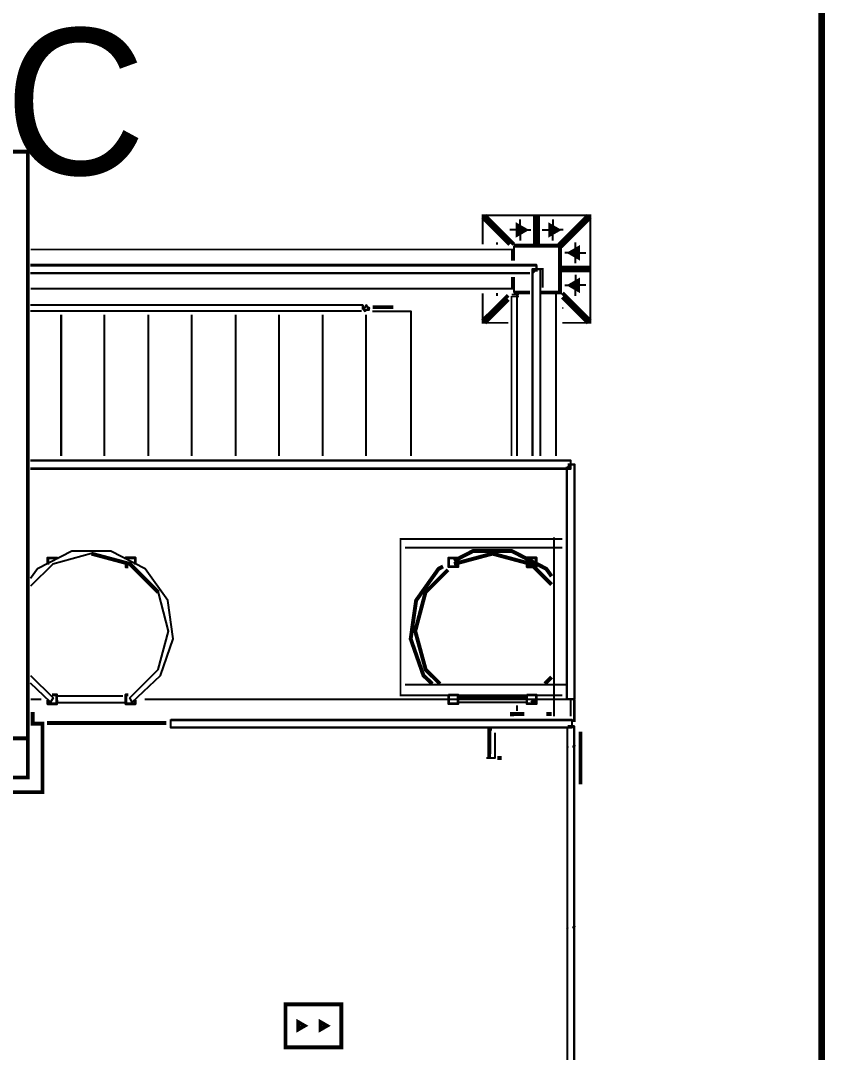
# Model space of a CAD drawing. Extents: x -57244 to 324435, y 15553 to 159369.
# Drawn here: x 187346 to 191445, y 70196 to 75472 of the extents above; entities that cross this region are included whole.
import ezdxf

# ---------------------------------------------------------------- set-up
doc = ezdxf.new("R2010")
doc.units = 0
doc.header["$LTSCALE"] = 2000
doc.header["$MEASUREMENT"] = 0
doc.linetypes.add('DASHDOT', pattern=[1, 0.5, -0.25, 0, -0.25])
doc.layers.add('AREE PDL', color=7, linetype='CONTINUOUS', lineweight=100)
doc.layers.add('BASE', color=253, linetype='CONTINUOUS')
doc.styles.add('TXT', font='TXT', dxfattribs={"height": 0.2})

msp = doc.modelspace()

# ---------------------------------------------------------------- linework, layer by layer
at = {"layer": 'AREE PDL'}
msp.add_line((191439.6440535411, 75561), (191439.6440535411, 59684.64121125174), dxfattribs=at)
at = {"layer": 'BASE', "linetype": 'DASHDOT'}
for p, q in [((189900.1840535419, 74401.95371720009, 140), (189900.1840535419, 74455.37371720036, 140)), ((190066.1840535394, 74455.37371720036, 140), (190066.1840535394, 74401.95371720009, 140)), ((189900.1840535419, 74401.95371720009, 140), (189846.7640535425, 74401.95371720009, 140)), ((189900.1840535419, 74401.95371720009, 140), (189900.1840535419, 74348.53371720028, 140)), ((189900.1840535419, 74401.95371720009, 140), (189953.6040535414, 74401.95371720009, 140)), ((190012.7640535399, 74401.95371720009, 140), (190066.1840535394, 74401.95371720009, 140)), ((190066.1840535394, 74348.53371720028, 140), (190066.1840535394, 74401.95371720009, 140)), ((190119.6040535388, 74401.95371720009, 140), (190066.1840535394, 74401.95371720009, 140)), ((189783.1840535436, 74328.35371720046, 140), (189783.1840535436, 74338.37371720013, 140)), ((190182.3840535405, 74284.95371720032, 140), (190182.3840535405, 74338.37371720013, 140)), ((190182.3840535405, 74284.95371720032, 140), (190128.964053541, 74284.95371720032, 140)), ((190182.3840535405, 74231.53371720016, 140), (190182.3840535405, 74284.95371720032, 140)), ((190182.3840535405, 74284.95371720032, 140), (190235.80405354, 74284.95371720032, 140)), ((190182.3840535405, 74172.37371720013, 140), (190182.3840535405, 74118.95371720032, 140)), ((189783.1840535436, 74065.53371720016, 140), (189783.1840535436, 74078.65371720016, 140)), ((190128.964053541, 74118.95371720032, 140), (190182.3840535405, 74118.95371720032, 140)), ((190182.3840535405, 74065.53371720016, 140), (190182.3840535405, 74118.95371720032, 140)), ((190235.80405354, 74118.95371720032, 140), (190182.3840535405, 74118.95371720032, 140)), ((190119.6040535388, 74001.95371720009, 140), (190116.1440535433, 74001.95371720009, 140))]:
    msp.add_line(p, q, dxfattribs=at)
at = {"layer": 'BASE', "linetype": 'Continuous'}
for p, q in [((187397.2840535439, 74183.37371720024, 30650), (189949.6840535415, 74183.37371720024, 30650)), ((189983.2240535397, 74201.97371720034, 30671.22), (189962.0240535397, 74180.77371720038, 30650.02)), ((189980.6240535384, 74201.97371720034, 30668.62), (189962.0240535397, 74183.37371720024, 30650.02)), ((189964.624053541, 74183.37371720024, 30650.02), (189983.2240535397, 74201.97371720034, 30668.62)), ((189983.2240535397, 74199.37371720024, 30668.62), (189964.624053541, 74180.77371720038, 30650.02)), ((187397.2840535439, 74180.77371720038, 30650), (189949.6840535415, 74180.77371720038, 30650)), ((189096.1040535402, 74016.57371720043, 30523), (187397.2840535439, 74016.57371720043, 28971.34)), ((189089.6440535419, 73987.39371720015, 30517.1), (187397.2840535439, 73987.39371720015, 28971.34)), ((187553.004053542, 73967.69371720019, 28124.96), (187553.004053542, 73246.35371720046, 28124.96)), ((187553.004053542, 73246.35371720046, 28114.96), (187553.004053542, 73967.69371720019, 28114.96)), ((187775.8840535403, 73246.35371720046, 28318.52), (187775.8840535403, 73967.69371720019, 28318.52)), ((187775.8840535403, 73246.35371720046, 28328.52), (187775.8840535403, 73967.69371720019, 28328.52)), ((187998.7440535434, 73967.69371720019, 28532.08), (187998.7440535434, 73246.35371720046, 28532.08)), ((188221.6040535407, 73246.35371720046, 28725.66), (188221.6040535407, 73967.69371720019, 28725.66)), ((188221.6040535407, 73246.35371720046, 28735.66), (188221.6040535407, 73967.69371720019, 28735.66)), ((188444.4640535438, 73967.69371720019, 28939.22), (188444.4640535438, 73246.35371720046, 28939.22)), ((188667.3440535421, 73246.35371720046, 29142.78), (188667.3440535421, 73967.69371720019, 29142.78)), ((188890.2040535394, 73967.69371720019, 29346.36), (188890.2040535394, 73246.35371720046, 29346.36)), ((189113.0840535435, 73246.35371720046, 29549.92), (189113.0840535435, 73967.69371720019, 29549.92)), ((190137.0040535388, 73183.35371720034, 55040), (190155.5840535423, 73201.95371720009, 55058.60000000001)), ((190137.0040535388, 73180.75371720013, 55040), (190158.2040535387, 73201.95371720009, 55061.2)), ((190158.2040535387, 73201.95371720009, 55058.60000000001), (190143.8840535396, 73187.63371720025, 55044.3)), ((190158.2040535387, 73199.35371720034, 55058.60000000001), (190143.8840535396, 73185.03371720051, 55044.3)), ((187536.0040535436, 72018.81371720019, 60689.98), (187868.9240535415, 72018.81371720019, 60689.98)), ((187533.1840535436, 71997.91371720028, 60702.06), (187533.1840535436, 71993.5337172004, 60704.58)), ((187883.1840535436, 71993.5337172004, 60704.58), (187883.1840535436, 71997.91371720028, 60702.06)), ((189583.1840535436, 72010.45371720043, 53808.36), (189933.1840535436, 72010.45371720043, 53808.36)), ((189933.1840535436, 72001.95371720009, 53816.86), (189583.1840535436, 72001.95371720009, 53816.86)), ((189583.1840535436, 71997.91371720028, 53812.06), (189583.1840535436, 71993.5337172004, 53814.58)), ((189933.1840535436, 71997.91371720028, 53812.06), (189933.1840535436, 71993.5337172004, 53814.58)), ((190176.8040535432, 71886.93371720018, 37149.98), (190176.8040535432, 71997.91371720028, 37149.98)), ((190179.4040535387, 71886.93371720018, 37149.98), (190179.4040535387, 71997.91371720028, 37149.98)), ((190146.0840535393, 71858.35371720034, 61940.06), (190149.6440535396, 71864.59371720022, 61946.28)), ((190146.1040535402, 71855.75371720013, 61940.06), (190151.12405354, 71864.55371720018, 61948.84)), ((190151.144053541, 71864.59371720022, 61946.26), (190147.5840535407, 71858.35371720034, 61940.06)), ((190147.6040535416, 71855.75371720013, 61940.06), (190152.6240535414, 71864.55371720018, 61948.84)), ((190164.0640535435, 71864.11371720035, 61948.34), (190163.8040535428, 71864.55371720018, 61948.78)), ((190139.8440535398, 71859.19371720019, 61929.22), (190139.8440535398, 68002.87371720013, 61889.66)), ((190142.0840535414, 68002.87371720013, 61890.96000000001), (190142.0840535414, 71859.19371720019, 61930.52))]:
    msp.add_line(p, q, dxfattribs=at)
at = {"layer": 'BASE', "linetype": 'Continuous', "const_width": 10}
msp.add_lwpolyline([(191439.6440535411, 88057.8137172003), (191439.6440535411, 30927.91371720028)], dxfattribs=at)
msp.add_lwpolyline([(191439.6440535411, 88057.8137172003), (191439.6440535411, 30927.91371720028)], dxfattribs=at)
at = {"layer": 'BASE', "linetype": 'Continuous'}
for points, const_width, elevation in [([(187383.1840535411, 71803.71371720033), (187383.1840535411, 74801.95371720032), (187183.1840535411, 74801.95371720032), (187183.1840535411, 71803.71371720033)], 20, 63859.98), ([(187383.1840535411, 71803.71371720033), (187383.1840535411, 74801.95371720032), (187183.1840535411, 74801.95371720032), (187183.1840535411, 71803.71371720033)], 20, 63859.98), ([(187383.1840535411, 71803.71371720033), (187383.1840535411, 74801.95371720032), (187183.1840535411, 74801.95371720032)], 20, 63659.98), ([(189846.1840535411, 74328.35371720034), (189708.1840535411, 74466.35371720034)], 20, 130), ([(189708.1840535411, 74328.35371720034), (189708.1840535411, 74476.95371720032), (190258.1840535411, 74476.95371720032), (190258.1840535411, 73926.95371720032), (190116.1440535411, 73926.95371720032)], 10, 129.9999999999927), ([(189718.7840535411, 74476.95371720032), (189867.3840535411, 74328.35371720034)], 20, 130), ([(189975.6840535411, 74476.95371720032), (189975.6840535411, 74326.95371720032)], 20, 130), ([(189990.6840535411, 74326.95371720032), (189990.6840535411, 74476.95371720032)], 20, 130), ([(190097.5840535412, 74326.95371720032), (190247.5840535412, 74476.95371720032)], 20, 130), ([(190258.1840535411, 74466.35371720034), (190108.1840535411, 74316.35371720034)], 20, 130), ([(187397.2840535411, 74301.95371720032), (189858.1840535411, 74301.95371720032), (189858.1840535411, 74245.11371720035)], 10, 29550), ([(189858.1840535411, 74301.95371720032), (189858.1840535411, 74245.11371720035)], 10, 29550), ([(189866.444053541, 74326.95371720032), (190108.1840535411, 74326.95371720032), (190108.1840535411, 74076.95371720032), (190088.4040535411, 74076.95371720032)], 10, 29450), ([(189866.444053541, 74326.95371720032), (190108.1840535411, 74326.95371720032), (190108.1840535411, 74076.95371720032), (190088.4040535411, 74076.95371720032)], 10, 29450), ([(189868.1840535411, 74245.11371720035), (189868.1840535411, 74316.95371720032), (190098.1840535411, 74316.95371720032), (190098.1840535411, 74086.95371720032), (190005.1640535411, 74086.95371720032)], 10, 29450), ([(190005.1640535411, 74086.95371720032), (190098.1840535411, 74086.95371720032), (190098.1840535411, 74316.95371720032), (189868.1840535411, 74316.95371720032), (189868.1840535411, 74245.11371720035)], 10, 29450), ([(189894.1840535411, 74326.95371720032), (190108.1840535411, 74326.95371720032), (190108.1840535411, 74106.41371720028)], 10, 130.0000000000073), ([(189894.1840535411, 74326.95371720032), (190108.1840535411, 74326.95371720032), (190108.1840535411, 74106.41371720028)], 10, 130.0000000000073), ([(189894.184053541, 74316.95371720032), (190098.184053541, 74316.95371720032), (190098.184053541, 74106.41371720028)], 10, 130.0000000000146), ([(189894.184053541, 74316.95371720032), (190098.184053541, 74316.95371720032), (190098.184053541, 74106.41371720028)], 10, 130.0000000000146), ([(190014.424053541, 74106.41371720028), (190014.424053541, 74201.97371720034), (190005.1640535411, 74201.97371720034)], 10, 20860), ([(190005.1640535411, 74201.97371720034), (190014.424053541, 74201.97371720034), (190014.424053541, 74106.41371720028)], 10, 20760), ([(190258.1840535411, 74209.45371720032), (190108.1840535411, 74209.45371720032)], 20, 130), ([(190258.1840535411, 74194.45371720032), (190108.1840535411, 74194.45371720032)], 20, 130), ([(189858.1840535411, 74161.89371720026), (189858.1840535411, 74101.95371720032), (187397.2840535411, 74101.95371720032)], 10, 29550), ([(189858.1840535411, 74101.95371720032), (189858.1840535411, 74161.89371720026)], 10, 29550), ([(189949.6840535411, 74086.95371720032), (189868.1840535411, 74086.95371720032), (189868.1840535411, 74161.89371720026)], 10, 29450), ([(189949.6840535411, 74086.95371720032), (189868.1840535411, 74086.95371720032), (189868.1840535411, 74161.89371720026)], 10, 29450), ([(187397.2840535411, 74101.95371720032), (189858.1840535411, 74101.95371720032)], 10, 29550), ([(189708.1840535411, 73937.5537172003), (189838.7040535412, 74068.07371720031)], 20, 130), ([(189838.7040535412, 73926.95371720032), (189708.1840535411, 73926.95371720032), (189708.1840535411, 74078.65371720027)], 10, 130.0000000000073), ([(189894.1840535411, 74076.95371720032), (189866.4440535411, 74076.95371720032)], 10, 29450), ([(189883.1840535411, 73246.35371720034), (189883.1840535411, 74076.95371720032)], 10, 29535), ([(189949.6840535411, 74076.95371720032), (189883.1840535411, 74076.95371720032), (189883.1840535411, 73246.35371720034)], 10, 29545), ([(190083.1840535411, 73246.35371720034), (190083.1840535411, 74076.95371720032), (190005.1640535411, 74076.95371720032)], 10, 29545), ([(190083.1840535411, 74076.95371720032), (190083.1840535411, 73246.35371720034)], 10, 29535), ([(190116.1440535411, 74079.59371720033), (190258.1840535411, 73937.5537172003)], 20, 130), ([(189718.7840535411, 73926.95371720032), (189838.7040535412, 74046.87371720024)], 20, 130), ([(189855.6840535411, 74070.85371720034), (189894.1840535411, 74070.85371720034)], 10, 29454.36), ([(190083.1840535411, 74023.17371720029), (190083.1840535411, 73246.35371720034)], 10, 29355), ([(190116.1440535411, 74058.39371720026), (190247.5840535412, 73926.95371720032)], 20, 130), ([(189883.1840535411, 73995.4337172003), (189883.1840535411, 73246.35371720034)], 10, 29355), ([(190116.1440535411, 72821.95371720032), (189288.1840535411, 72821.95371720032), (189288.1840535411, 72021.95371720032), (190116.1440535411, 72021.95371720032)], 10, 53869.98), ([(190116.1440535411, 72821.95371720032), (189288.1840535411, 72821.95371720032), (189288.1840535411, 72021.95371720032), (190116.1440535411, 72021.95371720032)], 10, 53869.98), ([(190073.1840535411, 72830.21371720033), (190073.1840535411, 71914.67371720029)], 10, 53839.98), ([(190073.1840535411, 72053.39371720026), (190073.1840535411, 72830.21371720033)], 10, 53826.48), ([(190073.1840535411, 72776.95371720032), (190073.1840535411, 72830.21371720033)], 10, 53828.5), ([(190073.1840535411, 72830.21371720033), (190073.1840535411, 72053.39371720026)], 10, 53603.48), ([(190060.6440535411, 72776.95371720032), (189311.5840535412, 72776.95371720032)], 10, 53639.98), ([(189311.5840535412, 72776.95371720032), (190060.6440535411, 72776.95371720032)], 10, 53651.48), ([(190116.1440535411, 72776.95371720032), (189311.5840535412, 72776.95371720032)], 10, 53839.98), ([(190060.6440535411, 72630.87371720024), (190033.5840535412, 72669.03371720028), (189857.3440535412, 72760.0537172003), (189658.9840535411, 72760.0537172003), (189561.2640535411, 72709.57371720031)], 20, 50099.98), ([(190073.1840535411, 72776.95371720032), (190116.1440535411, 72776.95371720032)], 10, 53840), ([(188050.3440535412, 72548.71371720033), (187905.8240535411, 72693.61371720035), (187708.1640535411, 72746.67371720029)], 20, 61875.4), ([(190060.6440535411, 72588.49371720024), (189955.824053541, 72693.61371720035), (189758.1640535411, 72746.67371720029), (189561.2640535411, 72693.8137172003)], 20, 50114.58), ([(189505.7840535411, 72680.91371720028), (189482.7640535411, 72669.03371720028), (189367.9640535412, 72507.25371720036), (189340.2240535412, 72310.85371720034), (189405.7040535412, 72123.61371720035), (189450.6240535411, 72081.13371720025)], 20, 50099.98), ([(189530.7440535411, 72663.75371720025), (189416.0040535411, 72548.69371720031), (189363.4840535411, 72350.91371720028), (189417.0640535411, 72153.39371720026), (189489.9040535411, 72081.13371720025)], 20, 50114.58), ([(190060.6440535411, 72588.49371720024), (189955.8240535411, 72693.61371720035)], 20, 50085.4), ([(189416.0040535411, 72548.69371720031), (189363.4840535411, 72350.91371720028)], 20, 50085.4), ([(189417.0640535411, 72153.39371720026), (189489.9040535411, 72081.13371720025)], 20, 50085.4), ([(190026.4640535412, 72081.13371720025), (190060.6440535411, 72115.07371720031)], 20, 50114.58), ([(190143.8840535411, 72076.95371720032), (189311.5840535412, 72076.95371720032)], 10, 53839.98), ([(190143.8840535411, 72076.95371720032), (189311.5840535412, 72076.95371720032)], 10, 53828.48), ([(190073.1840535411, 72001.95371720032), (190073.1840535411, 72076.95371720032)], 10, 53840), ([(190116.1440535411, 72021.95371720032), (189311.5840535412, 72021.95371720032)], 10, 53839.98), ([(190116.1440535411, 72021.95371720032), (189311.5840535412, 72021.95371720032)], 10, 53839.98), ([(190073.1840535411, 72025.65371720027), (190073.1840535411, 71914.67371720029)], 10, 53603.48), ([(190073.1840535411, 72025.65371720027), (190073.1840535411, 71914.67371720029)], 10, 53826.48), ([(187452.7840535411, 72001.95371720032), (187397.2840535411, 72001.95371720032)], 10, 53869.98), ([(187452.7840535411, 72001.95371720032), (187397.2840535411, 72001.95371720032)], 10, 53869.98), ([(190116.1440535411, 72001.95371720032), (187979.9040535411, 72001.95371720032)], 10, 53869.98), ([(187979.9040535411, 72001.95371720032), (190116.1440535411, 72001.95371720032)], 10, 53869.98), ([(190116.1440535411, 72001.95371720032), (189311.5840535412, 72001.95371720032)], 10, 53839.98), ([(190116.1440535411, 72001.95371720032), (189311.5840535412, 72001.95371720032)], 10, 53839.98), ([(189311.5840535412, 72001.95371720032), (190143.8840535411, 72001.95371720032)], 10, 53839.98), ([(189883.1840535411, 71942.4337172003), (189883.1840535411, 71970.17371720029)], 10, 29535), ([(189883.1840535411, 71970.17371720029), (189883.1840535411, 71942.4337172003)], 10, 29545), ([(189883.1840535411, 71942.4337172003), (189883.1840535411, 71970.17371720029)], 10, 29355), ([(190158.1840535411, 71997.91371720028), (190158.1840535411, 71914.67371720029)], 10, 53839.98), ([(187397.2840535411, 71926.95371720032), (187407.7840535411, 71926.95371720032), (187407.7840535411, 71886.9337172003)], 20, 35821.98), ([(187397.2840535411, 71926.95371720032), (187407.7840535411, 71926.95371720032), (187407.7840535411, 71886.9337172003)], 20, 35618.98), ([(189921.9440535411, 71926.95371720032), (189858.1840535411, 71926.95371720032), (189858.1840535411, 71914.67371720029)], 20, 35821.98), ([(190032.9040535411, 71926.95371720032), (190060.6440535411, 71926.95371720032)], 20, 35821.98), ([(187397.2840535411, 71876.95371720032), (187458.1840535411, 71876.95371720032), (187458.1840535411, 71526.95371720032), (187147.6040535412, 71526.95371720032)], 20, 60759.98), ([(187397.2840535411, 71876.95371720032), (187458.1840535411, 71876.95371720032), (187458.1840535411, 71526.95371720032), (187147.6040535412, 71526.95371720032)], 20, 60759.98), ([(187480.5240535411, 71880.95371720032), (188090.8840535411, 71880.95371720032)], 20, 60743.98), ([(187480.5240535411, 71880.95371720032), (188090.8840535411, 71880.95371720032)], 20, 60739.98), ([(189771.8240535411, 71701.95371720032), (189771.8240535411, 71831.45371720032)], 10, 60774.3), ([(190199.3640535411, 71576.95371720032), (190208.1840535411, 71576.95371720032), (190208.1840535411, 71826.95371720032)], 20, 35618.98), ([(190199.3640535411, 71576.95371720032), (190208.1840535411, 71576.95371720032), (190208.1840535411, 71826.95371720032), (190199.3640535411, 71826.95371720032)], 20, 35821.98), ([(187383.1840535411, 71775.97371720034), (187383.1840535411, 71601.95371720032), (187183.1840535411, 71601.95371720032), (187183.1840535411, 71775.97371720034)], 20, 60759.98), ([(189805.8840535411, 71701.95371720032), (189783.2240535412, 71701.95371720032)], 20, 60742.18)]:
    msp.add_lwpolyline(points, dxfattribs=dict(at, const_width=const_width, elevation=elevation))
at = {"layer": 'BASE', "linetype": 'Continuous', "const_width": 20}
for points, elevation in [([(189926.1840535411, 74401.95371720032), (189887.1840535411, 74379.4337172003), (189887.1840535411, 74424.47371720034)], 140), ([(190092.1840535411, 74401.95371720032), (190053.1840535411, 74379.4337172003), (190053.1840535411, 74424.47371720034)], 140), ([(190156.3840535411, 74284.95371720032), (190195.3840535411, 74262.4337172003), (190195.3840535411, 74307.47371720034)], 140), ([(190156.3840535411, 74118.95371720032), (190195.3840535411, 74141.47371720034), (190195.3840535411, 74096.4337172003)], 140), ([(187383.1840535411, 71801.95371720032), (187183.1840535411, 71801.95371720032), (187183.1840535411, 71601.95371720032), (187383.1840535411, 71601.95371720032)], 64259.98), ([(187383.1840535411, 71801.95371720032), (187183.1840535411, 71801.95371720032), (187183.1840535411, 71601.95371720032), (187383.1840535411, 71601.95371720032)], 64259.98), ([(188985.3440535412, 70222.25371720025), (188985.3440535412, 70442.25371720025), (188700.3440535412, 70442.25371720025), (188700.3440535412, 70222.25371720025)], 60743.18), ([(188797.5440535443, 70332.25371720036), (188765.2840535443, 70350.87371720024), (188765.2840535443, 70313.63371720025)], 60894.97999997649), ([(188911.8440535443, 70332.25371720036), (188879.5840535443, 70350.87371720024), (188879.5840535443, 70313.63371720025)], 60894.97999997648)]:
    msp.add_lwpolyline(points, close=True, dxfattribs=dict(at, elevation=elevation))
at = {"layer": 'BASE', "linetype": 'Continuous', "extrusion": (-1, 0, 0), "const_width": 10, "elevation": -189855.6840535411}
msp.add_lwpolyline([(-74061.09371720033, 29461.36), (-74070.85371720034, 29454.36), (-73246.35371720034, 28302.06)], dxfattribs=at)
at = {"layer": 'BASE', "linetype": 'Continuous', "extrusion": (0, -0.8132564057591374, 0.5819055064971713), "const_width": 10, "elevation": -43086.93127014593}
msp.add_lwpolyline([(189855.6840535411, 65656.07376227307), (189855.6840535411, 67056.1979936183), (189894.1840535411, 67056.1979936183)], dxfattribs=at)
at = {"layer": 'BASE', "linetype": 'Continuous', "extrusion": (1, 0, 0)}
for points, const_width, elevation in [([(74050.91371720028, 29400.74), (73246.35371720034, 28276.3)], 10, 190110.6840535411), ([(72076.95371720032, 53828.5), (72076.95371720032, 53840)], 10, 190073.1840535411), ([(71970.17371720029, 38684.34), (71914.67371720029, 38658.86)], 20, 189945.6840535411), ([(71970.17371720029, 39015.64), (71914.67371720029, 39041.12)], 20, 189945.6840535411), ([(71997.91371720028, 38697.08), (71914.67371720029, 38658.86)], 20, 190020.6840535411), ([(71997.91371720028, 39002.9), (71914.67371720029, 39041.12)], 20, 190020.6840535411)]:
    msp.add_lwpolyline(points, dxfattribs=dict(at, const_width=const_width, elevation=elevation))
at = {"layer": 'BASE', "linetype": 'Continuous', "extrusion": (-1, 0, 0), "elevation": -189096.1040535411}
msp.add_lwpolyline([(-73995.4337172003, 30541.86), (-74001.99371720036, 30557.22), (-74016.57371720031, 30523), (-73995.4337172003, 30523)], dxfattribs=at)
at = {"layer": 'BASE', "linetype": 'Continuous'}
for points, elevation in [([(189113.0840535412, 74018.83371720032), (189098.4840535411, 73993.5537172003), (189127.6640535411, 73993.5537172003)], 30549.92), ([(189533.1840535411, 72676.95371720032), (189533.1840535411, 72726.95371720032), (189583.1840535411, 72726.95371720032), (189583.1840535411, 72676.95371720032)], 53839.98), ([(189533.1840535411, 72726.95371720032), (189583.1840535411, 72726.95371720032), (189583.1840535411, 72676.95371720032), (189533.1840535411, 72676.95371720032)], 53839.98), ([(189536.3840535411, 72680.15371720027), (189536.3840535411, 72723.75371720025), (189579.9840535411, 72723.75371720025), (189579.9840535411, 72680.15371720027)], 53839.98), ([(189536.3840535411, 72723.75371720025), (189579.9840535411, 72723.75371720025), (189579.9840535411, 72680.15371720027), (189536.3840535411, 72680.15371720027)], 53839.98), ([(189983.1840535411, 72726.95371720032), (189933.1840535411, 72726.95371720032), (189933.1840535411, 72676.95371720032), (189983.1840535411, 72676.95371720032)], 53839.98), ([(189933.1840535411, 72726.95371720032), (189983.1840535411, 72726.95371720032), (189983.1840535411, 72676.95371720032), (189933.1840535411, 72676.95371720032)], 53839.98), ([(189979.9840535411, 72680.15371720027), (189979.9840535411, 72723.75371720025), (189936.3840535411, 72723.75371720025), (189936.3840535411, 72680.15371720027)], 53839.98), ([(189936.3840535411, 72723.75371720025), (189979.9840535411, 72723.75371720025), (189979.9840535411, 72680.15371720027), (189936.3840535411, 72680.15371720027)], 53839.98), ([(189533.1840535411, 72026.95371720032), (189583.1840535411, 72026.95371720032), (189583.1840535411, 71976.95371720032), (189533.1840535411, 71976.95371720032)], 53839.98), ([(189533.1840535411, 72026.95371720032), (189583.1840535411, 72026.95371720032), (189583.1840535411, 71976.95371720032), (189533.1840535411, 71976.95371720032)], 53839.98), ([(189579.9840535411, 71980.15371720027), (189536.3840535411, 71980.15371720027), (189536.3840535411, 72023.75371720025), (189579.9840535411, 72023.75371720025)], 53839.98), ([(189536.3840535411, 72023.75371720025), (189579.9840535411, 72023.75371720025), (189579.9840535411, 71980.15371720027), (189536.3840535411, 71980.15371720027)], 53839.98), ([(189933.1840535411, 72026.95371720032), (189983.1840535411, 72026.95371720032), (189983.1840535411, 71976.95371720032), (189933.1840535411, 71976.95371720032)], 53839.98), ([(189933.1840535411, 72026.95371720032), (189983.1840535411, 72026.95371720032), (189983.1840535411, 71976.95371720032), (189933.1840535411, 71976.95371720032)], 53839.98), ([(189979.9840535411, 72023.75371720025), (189979.9840535411, 71980.15371720027), (189936.3840535411, 71980.15371720027), (189936.3840535411, 72023.75371720025)], 53839.98), ([(189936.3840535411, 72023.75371720025), (189979.9840535411, 72023.75371720025), (189979.9840535411, 71980.15371720027), (189936.3840535411, 71980.15371720027)], 53839.98)]:
    msp.add_lwpolyline(points, close=True, dxfattribs=dict(at, elevation=elevation))
for points, elevation in [([(189104.6440535411, 73995.4337172003), (189104.6440535411, 73987.37371720024), (189129.9440535411, 74001.99371720036), (189117.3840535411, 74009.23371720035)], 30549.92), ([(189343.0840535412, 73246.35371720034), (189343.0840535412, 73984.99371720036), (189145.1240535411, 73984.99371720036)], 29549.92), ([(187483.1840535374, 72691.49371720036), (187483.1840535374, 72726.95371720032), (187533.1840535374, 72726.95371720032), (187533.1840535374, 72719.23371720035)], 61889.98000002599), ([(187483.1840535374, 72691.49371720036), (187483.1840535374, 72726.95371720032), (187533.1840535374, 72726.95371720032), (187533.1840535374, 72719.23371720035)], 61889.98000002599), ([(187529.9840535411, 72719.23371720035), (187529.9840535411, 72723.75371720025), (187486.3840535411, 72723.75371720025), (187486.3840535411, 72691.49371720036)], 61889.98), ([(187486.3840535411, 72691.49371720036), (187486.3840535411, 72723.75371720025), (187529.9840535411, 72723.75371720025), (187529.9840535411, 72719.23371720035)], 61889.98), ([(187883.1840535447, 72719.23371720035), (187883.1840535447, 72726.95371720032), (187933.1840535447, 72726.95371720032), (187933.1840535447, 72691.49371720036)], 61889.97999997396), ([(187933.1840535447, 72691.49371720036), (187933.1840535447, 72726.95371720032), (187883.1840535447, 72726.95371720032), (187883.1840535447, 72719.23371720035)], 61889.97999997396), ([(187886.3840535411, 72719.23371720035), (187886.3840535411, 72723.75371720025), (187929.9840535411, 72723.75371720025), (187929.9840535411, 72691.49371720036)], 61889.98), ([(187886.3840535411, 72719.23371720035), (187886.3840535411, 72723.75371720025), (187929.9840535411, 72723.75371720025), (187929.9840535411, 72691.49371720036)], 61889.98), ([(189561.2640535411, 72726.95371720032), (189583.1840535411, 72726.95371720032), (189583.1840535411, 72719.23371720035)], 50099.98), ([(189561.2640535411, 72726.95371720032), (189583.1840535411, 72726.95371720032), (189583.1840535411, 72719.23371720035)], 50099.98), ([(189579.9840535411, 72719.23371720035), (189579.9840535411, 72723.75371720025), (189561.2640535411, 72723.75371720025)], 50099.98), ([(189579.9840535411, 72719.23371720035), (189579.9840535411, 72723.75371720025), (189561.2640535411, 72723.75371720025)], 50099.98), ([(189983.1840535411, 72691.49371720036), (189983.1840535411, 72726.95371720032), (189933.1840535411, 72726.95371720032), (189933.1840535411, 72719.23371720035)], 50099.98), ([(189983.1840535411, 72691.49371720036), (189983.1840535411, 72726.95371720032), (189933.1840535411, 72726.95371720032), (189933.1840535411, 72719.23371720035)], 50099.98), ([(189979.9840535411, 72691.49371720036), (189979.9840535411, 72723.75371720025), (189936.3840535411, 72723.75371720025), (189936.3840535411, 72719.23371720035)], 50099.98), ([(189936.3840535411, 72719.23371720035), (189936.3840535411, 72723.75371720025), (189979.9840535411, 72723.75371720025), (189979.9840535411, 72691.49371720036)], 50099.98), ([(187883.1840535411, 72691.49371720036), (187883.1840535411, 72676.95371720032), (187896.6640535411, 72676.95371720032)], 61889.98), ([(187883.1840535411, 72691.49371720036), (187883.1840535411, 72676.95371720032), (187896.6640535411, 72676.95371720032)], 61889.98), ([(187886.3840535411, 72691.49371720036), (187886.3840535411, 72680.15371720027), (187896.6640535411, 72680.15371720027)], 61889.98), ([(187896.6640535411, 72680.15371720027), (187886.3840535411, 72680.15371720027), (187886.3840535411, 72691.49371720036)], 61889.98), ([(189583.1840535411, 72691.49371720036), (189583.1840535411, 72676.95371720032), (189561.2640535411, 72676.95371720032)], 50099.98), ([(189561.2640535411, 72680.15371720027), (189579.9840535411, 72680.15371720027), (189579.9840535411, 72691.49371720036)], 50099.98), ([(189583.1840535411, 72691.49371720036), (189583.1840535411, 72676.95371720032), (189561.2640535411, 72676.95371720032)], 50099.98), ([(189561.2640535411, 72680.15371720027), (189579.9840535411, 72680.15371720027), (189579.9840535411, 72691.49371720036)], 50099.98), ([(189933.1840535411, 72691.49371720036), (189933.1840535411, 72676.95371720032), (189949.6840535411, 72676.95371720032)], 50099.98), ([(189933.1840535411, 72691.49371720036), (189933.1840535411, 72676.95371720032), (189949.6840535411, 72676.95371720032)], 50099.98), ([(189949.6840535411, 72680.15371720027), (189936.3840535411, 72680.15371720027), (189936.3840535411, 72691.49371720036)], 50099.98), ([(189949.6840535411, 72680.15371720027), (189936.3840535411, 72680.15371720027), (189936.3840535411, 72691.49371720036)], 50099.98), ([(187483.1840535411, 71997.91371720028), (187483.1840535411, 71976.95371720032), (187533.1840535411, 71976.95371720032), (187533.1840535411, 72026.95371720032), (187508.2640535411, 72026.95371720032)], 61889.98000000001), ([(187483.1840535411, 71997.91371720028), (187483.1840535411, 71976.95371720032), (187533.1840535411, 71976.95371720032), (187533.1840535411, 72026.95371720032), (187508.2640535411, 72026.95371720032)], 61889.98000000001), ([(187486.3840535386, 71997.91371720028), (187486.3840535386, 71980.15371720027), (187529.9840535386, 71980.15371720027), (187529.9840535386, 72023.75371720025), (187508.2640535386, 72023.75371720025)], 61889.98000001734), ([(187508.2640535386, 72023.75371720025), (187529.9840535386, 72023.75371720025), (187529.9840535386, 71980.15371720027), (187486.3840535386, 71980.15371720027), (187486.3840535386, 71997.91371720028)], 61889.98000001734), ([(187896.6640535411, 72026.95371720032), (187883.1840535411, 72026.95371720032), (187883.1840535411, 71976.95371720032), (187933.1840535411, 71976.95371720032), (187933.1840535411, 71997.91371720028)], 61889.98000000001), ([(187933.1840535411, 71997.91371720028), (187933.1840535411, 71976.95371720032), (187883.1840535411, 71976.95371720032), (187883.1840535411, 72026.95371720032), (187896.6640535411, 72026.95371720032)], 61889.98000000001), ([(187896.6640535438, 72023.75371720025), (187886.3840535439, 72023.75371720025), (187886.3840535439, 71980.15371720027), (187929.9840535439, 71980.15371720027), (187929.9840535439, 71997.91371720028)], 61889.97999998089), ([(187929.9840535439, 71997.91371720028), (187929.9840535439, 71980.15371720027), (187886.3840535439, 71980.15371720027), (187886.3840535439, 72023.75371720025), (187896.6640535438, 72023.75371720025)], 61889.97999998089), ([(187508.2640535411, 71976.95371720032), (187483.1840535411, 71976.95371720032), (187483.1840535411, 71997.91371720028)], 53839.98), ([(187483.1840535411, 71997.91371720028), (187483.1840535411, 71976.95371720032), (187508.2640535411, 71976.95371720032)], 53839.98), ([(187486.3840535411, 71997.91371720028), (187486.3840535411, 71980.15371720027), (187508.2640535411, 71980.15371720027)], 53839.98), ([(187508.2640535411, 71980.15371720027), (187486.3840535411, 71980.15371720027), (187486.3840535411, 71997.91371720028)], 53839.98)]:
    msp.add_lwpolyline(points, dxfattribs=dict(at, elevation=elevation))
at = {"layer": 'BASE', "linetype": 'Continuous', "extrusion": (0, -1, 0), "const_width": 10}
for points, elevation in [([(189247.9040535411, 6202.240000000002), (189145.1240535411, 6108.380000000001)], -74011.97371720034), ([(189755.4840535412, 60611.3), (189727.7240535412, 60581.9)], -71851.95371720032), ([(189755.4840535412, 60611.3), (189727.7240535412, 60581.9)], -71701.95371720032), ([(189810.9640535412, 60737.36), (189783.2240535412, 60763.56)], -71701.95371720032)]:
    msp.add_lwpolyline(points, dxfattribs=dict(at, elevation=elevation))
at = {"layer": 'BASE', "linetype": 'Continuous', "extrusion": (0.7384002597453412, 0, 0.6743627038975485), "const_width": 10, "elevation": 143923.2608460178}
msp.add_lwpolyline([(74011.97371720034, -122889.5820935487), (74011.97371720034, -123041.9926574869), (74001.97371720034, -123041.9926574869), (74001.97371720034, -122889.5820935487)], dxfattribs=at)
at = {"layer": 'BASE', "linetype": 'Continuous', "extrusion": (-0.8681944347963295, 0.4962241664698345, 0), "const_width": 20, "elevation": -127064.4416589665}
msp.add_lwpolyline([(-155540.9191249372, 61889.98000000005), (-155566.1899618839, 61904.58000000005)], dxfattribs=at)
at = {"layer": 'BASE', "linetype": 'Continuous', "extrusion": (-0.8681423239349445, 0.4963153285894303, 0), "const_width": 20, "elevation": -127048.1083665656}
msp.add_lwpolyline([(-155554.2606835724, 61889.98000000034), (-155566.4706630973, 61882.94000000034)], dxfattribs=at)
msp.add_lwpolyline([(-155554.2606835724, 61889.98000000034), (-155566.4706630973, 61882.94000000034)], dxfattribs=at)
at = {"layer": 'BASE', "linetype": 'Continuous', "extrusion": (0, -0.7071067811865028, 0.7071067811865923), "elevation": -7986.851503699647}
msp.add_lwpolyline([(187533.1840535411, 93833.5745377278), (187533.1840535411, 93815.44431985824), (187883.1840535411, 93815.44431985824), (187883.1840535411, 93833.5745377278)], dxfattribs=at)
at = {"layer": 'BASE', "linetype": 'Continuous', "extrusion": (0.8681944347964542, 0.4962241664696166, 0), "const_width": 20, "elevation": 198869.9524236556}
msp.add_lwpolyline([(-30724.45709276404, 61904.58000000033), (-30749.72792971096, 61889.98000000033)], dxfattribs=at)
at = {"layer": 'BASE', "linetype": 'Continuous', "extrusion": (0.3514187683624057, -0.372012306772765, 0.8591342693969647), "const_width": 20, "elevation": 83020.24458090411}
msp.add_lwpolyline([(187531.0429036768, -41462.60334606086), (187528.1828835368, -41476.39913834721), (187543.5899079091, -41476.39913834685)], dxfattribs=at)
at = {"layer": 'BASE', "linetype": 'Continuous', "extrusion": (0.8677379739551754, 0.4970219397130949, 0), "const_width": 20, "elevation": 200620.4682951832}
msp.add_lwpolyline([(-31939.20447516663, 50107.04), (-31951.39709588567, 50099.98)], dxfattribs=at)
at = {"layer": 'BASE', "linetype": 'Continuous', "extrusion": (0.8677379739551754, 0.4970219397130948, 0), "const_width": 20, "elevation": 200620.4682951829}
msp.add_lwpolyline([(-31939.20447516652, 50092.94000000004), (-31951.39709588558, 50099.98000000004)], dxfattribs=at)
at = {"layer": 'BASE', "linetype": 'Continuous', "extrusion": (0, -0.01026612563329984, 0.9999473019436981), "const_width": 20, "elevation": 60002.87774016464}
msp.add_lwpolyline([(189755.4840535412, 72471.76991985168), (189742.9240535411, 72471.76991985168), (189741.4840535411, 72321.76201472666)], dxfattribs=at)
at = {"layer": 'BASE', "linetype": 'Continuous', "extrusion": (-0.0002074943750083049, 0.9999409380401487, 0.01086634149436005), "elevation": 72494.01113285341}
msp.add_lwpolyline([(-190158.7923724324, 61146.44539696912), (-190189.2123717772, 61146.4454655613), (-190173.112309872, 61174.32704311358), (-190158.792364132, 61149.54564859744)], dxfattribs=at)
at = {"layer": 'BASE', "linetype": 'Continuous', "extrusion": (0.0003663136854114886, 0.9999470913816192, 0.01028009006399743), "elevation": 72567.2542991013}
msp.add_lwpolyline([(-190150.2048587906, 61186.51527870024), (-190131.8649772478, 61218.29695809256), (-190117.5448829618, 61193.51564861042)], dxfattribs=at)
at = {"layer": 'BASE', "linetype": 'Continuous', "extrusion": (0, 1, 0), "const_width": 10}
for points, elevation in [([(-189727.7240535412, 60727.60000000001), (-189755.4840535412, 60756.98)], 71851.95371720032), ([(-189783.2240535412, 60763.54), (-189810.9640535412, 60737.36)], 71711.95371720032), ([(-189783.2240535412, 60763.54), (-189810.9640535412, 60737.36)], 71711.95371720032), ([(-189771.8240535411, 60774.3), (-189810.9640535412, 60737.36)], 71701.95371720032)]:
    msp.add_lwpolyline(points, dxfattribs=dict(at, elevation=elevation))
at = {"layer": 'BASE', "linetype": 'Continuous', "extrusion": (-0.7270563268360436, 0, 0.6865778161342531), "const_width": 10, "elevation": -96248.51916225578}
msp.add_lwpolyline([(-71831.45371720032, 174479.4638465259), (-71701.95371720032, 174479.4638465259), (-71701.95371720032, 174415.2322343711)], dxfattribs=at)
at = {"layer": 'BASE', "linetype": 'Continuous', "extrusion": (0, -0.008546696379105781, 0.9999634763235123), "elevation": 61323.21765840744}
msp.add_lwpolyline([(190143.8840535411, 72287.82485664655), (190139.8440535412, 72280.80460024119), (190143.8840535411, 72280.80460024119)], dxfattribs=at)
at = {"layer": 'BASE', "linetype": 'Continuous', "extrusion": (0, -0.0128194593255498, 0.9999178273551286), "elevation": 61013.78549154625}
msp.add_lwpolyline([(190143.8840535411, 72543.47854810776), (190142.0840535412, 72543.47854810776), (190143.8840535411, 72546.59880450781)], dxfattribs=at)
at = {"layer": 'BASE', "linetype": 'Continuous', "extrusion": (1.019260718069594e-12, -0.008928215559392471, 0.9999601426891599), "elevation": 61295.64098666258}
msp.add_lwpolyline([(190171.6240534779, 72319.27686467826), (190179.404053478, 72314.79668611019), (190171.6240534779, 72310.3165075421)], dxfattribs=at)
at = {"layer": 'BASE', "linetype": 'Continuous', "extrusion": (2.301309678526324e-12, -0.01342160974630429, 0.9999099261392589), "elevation": 60970.06375421824}
msp.add_lwpolyline([(190171.6240533985, 72586.5282679566), (190176.8040533986, 72589.50853640064), (190171.6240533985, 72592.48880484479)], dxfattribs=at)
at = {"layer": 'BASE', "linetype": 'Continuous', "extrusion": (0, -0.009367270502941975, 0.9999561261592056)}
for points, elevation in [([(190171.6240535411, 72331.10252346323), (190176.5440535411, 72331.10252346323), (190171.6240535411, 72339.64289816236)], 61263.88287873074), ([(190171.6240535411, 71406.05411769578), (190176.5440535411, 71406.05411769578), (190171.6240535411, 71414.59449239497)], 61263.04802074742)]:
    msp.add_lwpolyline(points, dxfattribs=dict(at, elevation=elevation))
at = {"layer": 'BASE', "linetype": 'Continuous', "extrusion": (0, -0.01292995350893023, 0.9999164046570378), "elevation": 61005.76882220689}
msp.add_lwpolyline([(190171.6240535411, 72554.86072031411), (190174.3040535411, 72550.22033239917), (190171.6240535411, 72550.22033239917)], dxfattribs=at)
at = {"layer": 'BASE', "linetype": 'Continuous', "extrusion": (0, -0.01139527147372298, 0.9999350717861838), "elevation": 61118.10274972952}
msp.add_lwpolyline([(190143.8840535411, 71530.15541521822), (190139.8440535412, 71530.15541521822), (190143.8840535411, 71537.17587104374)], dxfattribs=at)
at = {"layer": 'BASE', "linetype": 'Continuous', "extrusion": (0, -0.006410124711392951, 0.9999794549395425), "elevation": 61473.95625893005}
msp.add_lwpolyline([(190143.8840535411, 71225.87278318632), (190142.0840535412, 71225.87278318632), (190143.8840535411, 71228.9928472881)], dxfattribs=at)
at = {"layer": 'BASE', "linetype": 'Continuous', "extrusion": (0.001285265936525649, -0.01116001003543399, 0.9999368991428818), "elevation": 61379.29206903352}
msp.add_lwpolyline([(190091.8663839712, 71524.62141780739), (190099.6463261308, 71529.10169681584), (190091.8662554368, 71533.58197582459)], dxfattribs=at)
at = {"layer": 'BASE', "linetype": 'Continuous', "extrusion": (0.001930400514699685, -0.01006658524187635, 0.9999474673278697), "elevation": 61580.09067406631}
msp.add_lwpolyline([(190051.7151203635, 71466.15609305802), (190056.8951879306, 71463.17594205617), (190051.7152361932, 71460.19579105398)], dxfattribs=at)
at = {"layer": 'BASE', "linetype": 'Continuous', "extrusion": (0, -0.008620369344478136, 0.9999628439258954), "elevation": 61316.37514198393}
msp.add_lwpolyline([(190171.6240535411, 71361.57503375964), (190174.3040535411, 71361.57503375964), (190171.6240535411, 71366.21520617013)], dxfattribs=at)
at = {"layer": 'BASE', "linetype": 'Continuous'}
for points in [[(189983.2240535397, 74189.63371720037, 30658.88), (189983.2240535397, 74201.97371720034, 30671.2), (189983.2240535397, 74223.17371720029, 30650), (187397.2840535439, 74223.17371720029, 30650)], [(187397.2840535439, 74220.5737172002, 30650), (189983.2240535397, 74220.5737172002, 30650), (189983.2240535397, 74201.97371720034, 30668.6), (189983.2240535397, 74189.63371720037, 30656.28)], [(190004.4240535396, 73246.35371720046, 30650), (190004.4240535396, 74201.97371720034, 30650), (189983.2240535397, 74201.97371720034, 30671.2), (189962.0240535397, 74201.97371720034, 30650), (189962.0240535397, 73246.35371720046, 30650)], [(189964.624053541, 73246.35371720046, 30650), (189964.624053541, 74201.97371720034, 30650), (189983.2240535397, 74201.97371720034, 30668.6), (190001.8240535384, 74201.97371720034, 30650), (190001.8240535384, 73246.35371720046, 30650)], [(187397.2840535439, 73180.75371720013, 55039.98), (190158.2040535387, 73180.75371720013, 55039.98), (190158.2040535387, 73201.95371720009, 55061.18), (190158.2040535387, 73223.1537172005, 55039.98), (187397.2840535439, 73223.1537172005, 55039.98)], [(187397.2840535439, 73183.35371720034, 55039.98), (190158.2040535387, 73183.35371720034, 55039.98), (190158.2040535387, 73201.95371720009, 55058.58), (190158.2040535387, 73220.5537172003, 55039.98), (187397.2840535439, 73220.5537172003, 55039.98)], [(190137.0040535388, 73190.87371720024, 55039.98), (190137.0040535388, 72001.97371720034, 55039.98), (190158.2040535387, 72001.97371720034, 55061.18), (190179.4040535387, 72001.97371720034, 55039.98), (190179.4040535387, 73201.95371720009, 55039.98), (190158.2040535387, 73201.95371720009, 55061.18), (190143.8840535396, 73201.95371720009, 55046.88)], [(190143.8840535396, 73201.95371720009, 55044.28), (190158.2040535387, 73201.95371720009, 55058.58), (190176.8040535432, 73201.95371720009, 55039.98), (190176.8040535432, 72001.97371720034, 55039.98), (190158.2040535387, 72001.97371720034, 55058.58), (190139.60405354, 72001.97371720034, 55039.98), (190139.60405354, 73190.87371720024, 55039.98)], [(187910.4840535422, 71997.91371720028, 61882.94), (187916.544053539, 71987.3337172002, 61889.98), (188060.644053544, 72123.61371720012, 61889.98), (188126.12405354, 72310.85371720011, 61889.98), (188098.3840535438, 72507.27371720038, 61889.98), (187983.5840535393, 72669.03371720016, 61889.98), (187807.3440535386, 72760.0537172003, 61889.98), (187608.9840535408, 72760.0537172003, 61889.98), (187432.7640535411, 72669.03371720016, 61889.98), (187397.2840535439, 72619.0537172003, 61889.98)], [(187916.544053539, 71987.3337172002, 61889.98), (187904.0040535429, 72009.27371720038, 61904.58), (188049.2840535399, 72153.39371720015, 61904.58), (188102.8640535412, 72350.91371720016, 61904.58), (188050.3440535437, 72548.7137172001, 61904.58), (187905.8240535421, 72693.61371720023, 61904.58), (187708.1640535426, 72746.6737172004, 61904.58), (187510.5240535383, 72693.61371720023, 61904.58), (187397.2840535439, 72580.07371720031, 61904.58)], [(187397.2840535439, 72123.4137172004, 61904.58), (187512.3440535433, 72009.27371720038, 61904.58), (187499.8040535414, 71987.3137172003, 61889.98), (187397.2840535439, 72084.29371720029, 61889.98)], [(190174.3040535409, 71864.75371720025, 61930.58), (190174.3040535409, 67964.73371720035, 61890.58), (190158.2040535387, 67964.45371720009, 61918.46), (190143.8840535396, 67964.7137172001, 61893.68)], [(190143.8840535396, 71864.75371720025, 61929.28), (190176.5440535425, 71864.75371720025, 61929.28), (190176.5440535425, 67964.75371720025, 61889.28), (190158.2040535387, 67964.4337172003, 61921.06), (190143.8840535396, 67964.6737172004, 61896.28)]]:
    msp.add_polyline3d(points, dxfattribs=at)
for points in [[(189583.1840535436, 72018.81371720019, 53799.98), (189933.1840535436, 72018.81371720019, 53799.98), (189933.1840535436, 72001.95371720009, 53816.84), (189933.1840535436, 71985.09371720045, 53799.98), (189583.1840535436, 71985.09371720045, 53799.98), (189583.1840535436, 72001.95371720009, 53816.84)], [(188114.0640535435, 71898.05371720041, 61949.96), (190164.0440535425, 71898.1537172005, 61939.96000000001), (190164.0640535435, 71876.97371720034, 61961.16), (190164.0640535435, 71855.77371720038, 61939.96000000001), (188114.0640535435, 71855.65371720016, 61949.96), (188114.0640535435, 71876.85371720046, 61971.16)], [(188114.0640535435, 71895.45371720032, 61949.96), (190164.0440535425, 71895.5537172003, 61939.96000000001), (190164.0640535435, 71876.97371720034, 61958.56), (190164.0640535435, 71858.37371720024, 61939.96000000001), (188114.0640535435, 71858.25371720036, 61949.96), (188114.0640535435, 71876.85371720046, 61968.56)]]:
    msp.add_polyline3d(points, close=True, dxfattribs=at)

# ---------------------------------------------------------------- texts
at = {"layer": 'BASE', "linetype": 'Continuous', "style": 'TXT'}
msp.add_text('D301/D301C', height=747.5, dxfattribs=at).set_placement((182207.8440535391, 74684.61371720012, 33950))

doc.saveas('drawing.dxf')
